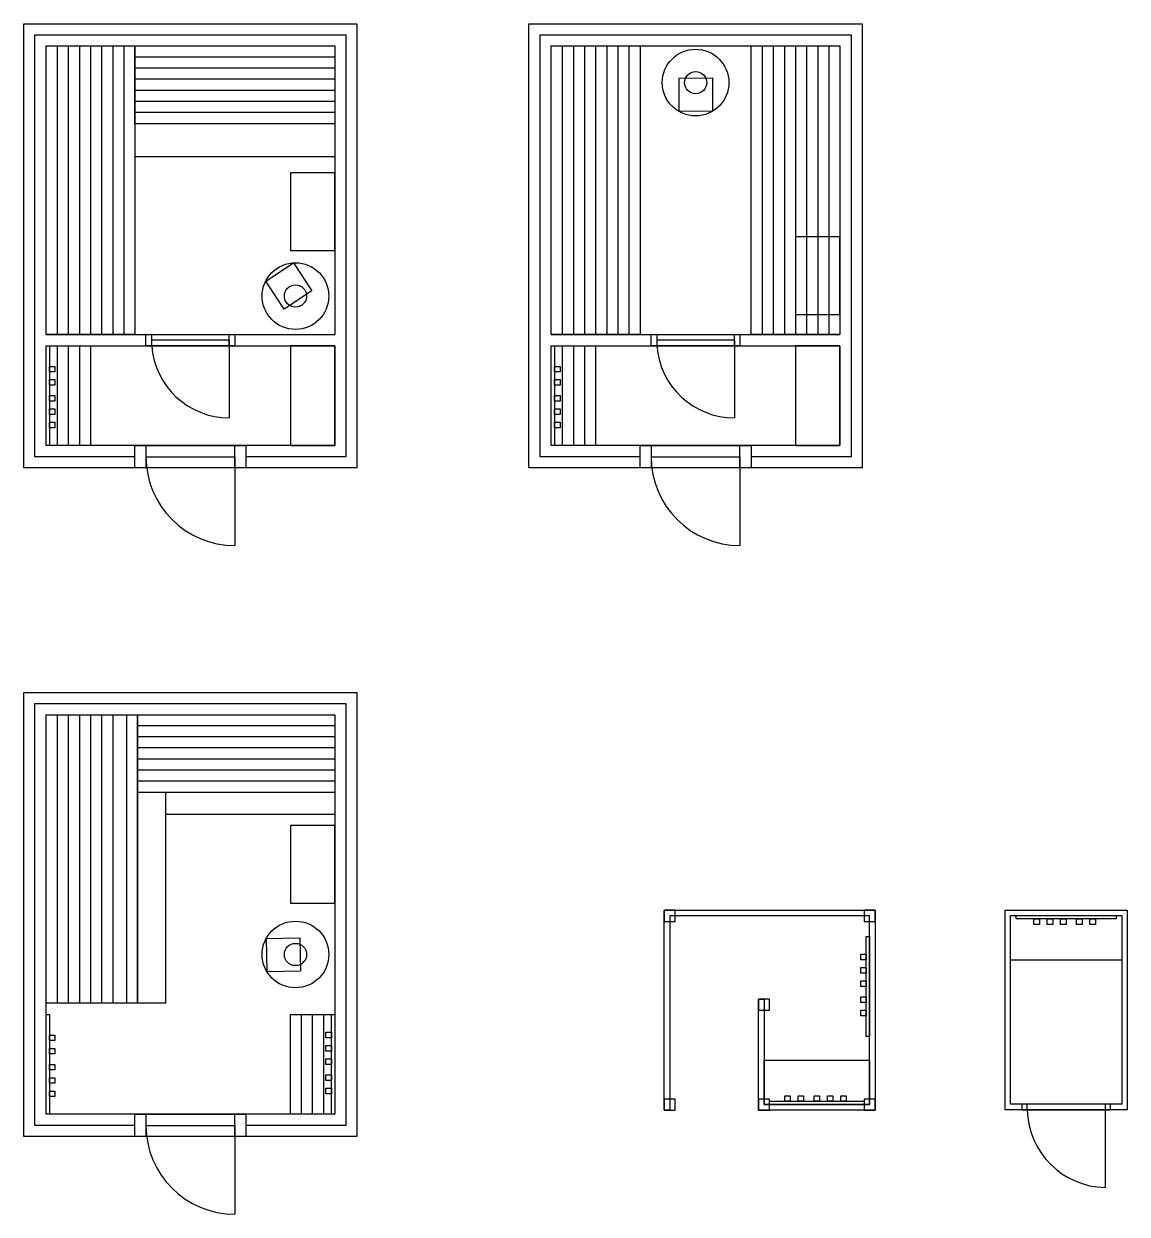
# Model space of a CAD drawing. Header units: millimetres. Extents: x 496 to 139339, y -41630 to 84383.
# Drawn here: x 496 to 10432, y -8952 to 1772 of the extents above; entities that cross this region are included whole.
import ezdxf

# ---------------------------------------------------------------- set-up
doc = ezdxf.new("R2010")
doc.units = ezdxf.units.MM
for name, color, linetype, lineweight in [('двери', 5, 'Continuous', 25), ('мебель', 44, 'Continuous', 25), ('оборудование', 30, 'Continuous', 25), ('стены', 7, 'Continuous', 25)]:
    doc.layers.add(name, color=color, linetype=linetype, lineweight=lineweight)

msp = doc.modelspace()

# ---------------------------------------------------------------- linework, layer by layer
at = {"layer": 'двери'}
for p, q in [((1596, -2128), (2396, -2128)), ((2396, -2128), (2396, -2928)), ((6145, -2128), (6945, -2128)), ((6945, -2128), (6945, -2928)), ((10232, -8012), (10232, -8712)), ((1596, -8152), (2396, -8152)), ((2396, -8152), (2396, -8952))]:
    msp.add_line(p, q, dxfattribs=at)
for points in [[(1996, -1028), (2396, -1028), (2396, -1128), (1596, -1128), (1596, -1028), (2396, -1028)], [(1596, -1028), (1646, -1028), (1646, -1128), (1596, -1128), (1596, -1028)], [(2346, -1028), (2396, -1028), (2396, -1128), (2346, -1128), (2346, -1028)], [(6545, -1028), (6945, -1028), (6945, -1128), (6145, -1128), (6145, -1028), (6945, -1028)], [(6145, -1028), (6195, -1028), (6195, -1128), (6145, -1128), (6145, -1028)], [(6895, -1028), (6945, -1028), (6945, -1128), (6895, -1128), (6895, -1028)], [(2346, -1078), (1646, -1078)], [(2346, -1078), (2346, -1778)], [(6895, -1078), (6195, -1078)], [(6895, -1078), (6895, -1778)], [(1996, -2028), (2496, -2028), (2496, -2228), (1496, -2228), (1496, -2028), (2496, -2028)], [(1496, -2028), (1596, -2028), (1596, -2228), (1496, -2228), (1496, -2028)], [(2396, -2028), (2496, -2028), (2496, -2228), (2396, -2228), (2396, -2028)], [(6545, -2028), (7045, -2028), (7045, -2228), (6045, -2228), (6045, -2028), (7045, -2028)], [(6045, -2028), (6145, -2028), (6145, -2228), (6045, -2228), (6045, -2028)], [(6945, -2028), (7045, -2028), (7045, -2228), (6945, -2228), (6945, -2028)], [(9482, -7962), (9482, -8012), (10282, -8012), (10282, -7962), (9482, -7962)], [(9482, -7962), (9482, -8012), (9532, -8012), (9532, -7962), (9482, -7962)], [(10232, -7962), (10232, -8012), (10282, -8012), (10282, -7962), (10232, -7962)], [(1996, -8052), (2496, -8052), (2496, -8252), (1496, -8252), (1496, -8052), (2496, -8052)], [(1496, -8052), (1596, -8052), (1596, -8252), (1496, -8252), (1496, -8052)], [(2396, -8052), (2496, -8052), (2496, -8252), (2396, -8252), (2396, -8052)]]:
    msp.add_lwpolyline(points, dxfattribs=at)
for centre, radius, start, end in [((2346, -1078), 700, 184.096, 270), ((6895, -1078), 700, 184.096, 270), ((2396, -2128), 800, 180, 270), ((6945, -2128), 800, 180, 270), ((10249, -7994), 718, 181.411, 268.589), ((2396, -8152), 800, 180, 270)]:
    msp.add_arc(centre, radius, start, end, dxfattribs=at)
at = {"layer": 'мебель'}
for p, q in [((796, 1572), (796, -1028)), ((796, 1572), (796, -1028)), ((896, 1572), (896, -1028)), ((996, 1572), (996, -1028)), ((996, 1572), (996, -1028)), ((996, 1572), (996, -1028)), ((1096, 1572), (1096, -1028)), ((1196, 1572), (1196, -1028)), ((1296, 1572), (1296, -1028)), ((1396, 1572), (1396, -1028)), ((5345, 1572), (5345, -1028)), ((5345, 1572), (5345, -1028)), ((5445, 1572), (5445, -1028)), ((5545, 1572), (5545, -1028)), ((5545, 1572), (5545, -1028)), ((5545, 1572), (5545, -1028)), ((5645, 1572), (5645, -1028)), ((5745, 1572), (5745, -1028)), ((5845, 1572), (5845, -1028)), ((5945, 1572), (5945, -1028)), ((7145, 1572), (7145, -1028)), ((7145, 1572), (7145, -1028)), ((7245, 1572), (7245, -1028)), ((7345, 1572), (7345, -1028)), ((7345, 1572), (7345, -1028)), ((7345, 1572), (7345, -1028)), ((7445, 1572), (7445, -1028)), ((7545, 1572), (7545, -1028)), ((7645, 1572), (7645, -1028)), ((7745, 1572), (7745, -1028)), ((3296, 1472), (1496, 1472)), ((3296, 1372), (1496, 1372)), ((3296, 1272), (1496, 1272)), ((3296, 1172), (1496, 1172)), ((3296, 1072), (1496, 1072)), ((3296, 972), (1496, 972)), ((3296, 572), (1496, 572)), ((796, -1128), (796, -2028)), ((896, -1128), (896, -2028)), ((996, -1128), (996, -2028)), ((5345, -1128), (5345, -2028)), ((5445, -1128), (5445, -2028)), ((5545, -1128), (5545, -2028)), ((796, -4452), (796, -7052)), ((796, -4452), (796, -7052)), ((896, -4452), (896, -7052)), ((996, -4452), (996, -7052)), ((996, -4452), (996, -7052)), ((996, -4452), (996, -7052)), ((1096, -4452), (1096, -7052)), ((1196, -4452), (1196, -7052)), ((1296, -4452), (1296, -7052)), ((1421, -4452), (1421, -7052)), ((3296, -4552), (1521, -4552)), ((3296, -4652), (1521, -4652)), ((3296, -4752), (1521, -4752)), ((3296, -4852), (1521, -4852)), ((3296, -4952), (1521, -4952)), ((3296, -5052), (1521, -5052)), ((1771, -5152), (1771, -7052)), ((3296, -5352), (1771, -5352)), ((2996, -8052), (2996, -7152)), ((3096, -8052), (3096, -7152)), ((3196, -8052), (3196, -7152))]:
    msp.add_line(p, q, dxfattribs=at)
for points in [[(696, 1572), (1496, 1572), (1496, -1028), (696, -1028), (696, 1572)], [(1496, 1572), (3296, 1572), (3296, 872), (1496, 872), (1496, 1572)], [(5245, 1572), (6045, 1572), (6045, -1028), (5245, -1028), (5245, 1572)], [(7045, 1572), (7845, 1572), (7845, -1028), (7045, -1028), (7045, 1572)], [(696, -1128), (1096, -1128), (1096, -2028), (696, -2028), (696, -1128)], [(696, -1128), (726, -1128), (726, -2028), (696, -2028), (696, -1128)], [(3296, -1128), (2896, -1128), (2896, -2028), (3296, -2028), (3296, -1128)], [(5245, -1128), (5645, -1128), (5645, -2028), (5245, -2028), (5245, -1128)], [(5245, -1128), (5275, -1128), (5275, -2028), (5245, -2028), (5245, -1128)], [(7845, -1128), (7445, -1128), (7445, -2028), (7845, -2028), (7845, -1128)], [(726, -1314), (776, -1314), (776, -1364), (726, -1364), (726, -1314)], [(5275, -1314), (5325, -1314), (5325, -1364), (5275, -1364), (5275, -1314)], [(726, -1434), (776, -1434), (776, -1484), (726, -1484), (726, -1434)], [(5275, -1434), (5325, -1434), (5325, -1484), (5275, -1484), (5275, -1434)], [(726, -1578), (776, -1578), (776, -1628), (726, -1628), (726, -1578)], [(726, -1578), (776, -1578), (776, -1628), (726, -1628), (726, -1578)], [(726, -1578), (776, -1578), (776, -1628), (726, -1628), (726, -1578)], [(5275, -1578), (5325, -1578), (5325, -1628), (5275, -1628), (5275, -1578)], [(5275, -1578), (5325, -1578), (5325, -1628), (5275, -1628), (5275, -1578)], [(5275, -1578), (5325, -1578), (5325, -1628), (5275, -1628), (5275, -1578)], [(726, -1698), (776, -1698), (776, -1748), (726, -1748), (726, -1698)], [(5275, -1698), (5325, -1698), (5325, -1748), (5275, -1748), (5275, -1698)], [(726, -1818), (776, -1818), (776, -1868), (726, -1868), (726, -1818)], [(5275, -1818), (5325, -1818), (5325, -1868), (5275, -1868), (5275, -1818)], [(696, -4452), (1521, -4452), (1521, -7052), (696, -7052), (696, -4452)], [(1521, -4452), (3296, -4452), (3296, -5152), (1521, -5152), (1521, -4452)], [(1771, -7052), (1521, -7052), (1521, -4452)], [(10382, -6262), (10382, -6662), (9382, -6662), (9382, -6262), (10382, -6262)], [(10332, -6262), (10332, -6292), (9432, -6292), (9432, -6262), (10332, -6262)], [(9642, -6292), (9642, -6342), (9592, -6342), (9592, -6292), (9642, -6292)], [(9762, -6292), (9762, -6342), (9712, -6342), (9712, -6292), (9762, -6292)], [(9882, -6292), (9882, -6342), (9832, -6342), (9832, -6292), (9882, -6292)], [(9882, -6292), (9882, -6342), (9832, -6342), (9832, -6292), (9882, -6292)], [(9882, -6292), (9882, -6342), (9832, -6342), (9832, -6292), (9882, -6292)], [(10026, -6292), (10026, -6342), (9976, -6342), (9976, -6292), (10026, -6292)], [(10146, -6292), (10146, -6342), (10096, -6342), (10096, -6292), (10146, -6292)], [(8112, -7350), (8082, -7350), (8082, -6450), (8112, -6450), (8112, -7350)], [(8082, -6660), (8032, -6660), (8032, -6610), (8082, -6610), (8082, -6660)], [(8082, -6780), (8032, -6780), (8032, -6730), (8082, -6730), (8082, -6780)], [(8082, -6900), (8032, -6900), (8032, -6850), (8082, -6850), (8082, -6900)], [(8082, -6900), (8032, -6900), (8032, -6850), (8082, -6850), (8082, -6900)], [(8082, -6900), (8032, -6900), (8032, -6850), (8082, -6850), (8082, -6900)], [(8082, -7044), (8032, -7044), (8032, -6994), (8082, -6994), (8082, -7044)], [(696, -7152), (726, -7152), (726, -8052), (696, -8052), (696, -7152)], [(3296, -8052), (2896, -8052), (2896, -7152), (3296, -7152), (3296, -8052)], [(3296, -8052), (3266, -8052), (3266, -7152), (3296, -7152), (3296, -8052)], [(8082, -7164), (8032, -7164), (8032, -7114), (8082, -7114), (8082, -7164)], [(726, -7338), (776, -7338), (776, -7388), (726, -7388), (726, -7338)], [(3266, -7362), (3216, -7362), (3216, -7312), (3266, -7312), (3266, -7362)], [(726, -7458), (776, -7458), (776, -7508), (726, -7508), (726, -7458)], [(3266, -7482), (3216, -7482), (3216, -7432), (3266, -7432), (3266, -7482)], [(726, -7602), (776, -7602), (776, -7652), (726, -7652), (726, -7602)], [(726, -7602), (776, -7602), (776, -7652), (726, -7652), (726, -7602)], [(726, -7602), (776, -7602), (776, -7652), (726, -7652), (726, -7602)], [(3266, -7602), (3216, -7602), (3216, -7552), (3266, -7552), (3266, -7602)], [(3266, -7602), (3216, -7602), (3216, -7552), (3266, -7552), (3266, -7602)], [(3266, -7602), (3216, -7602), (3216, -7552), (3266, -7552), (3266, -7602)], [(7162, -7964), (7162, -7564), (8112, -7564), (8112, -7964), (7162, -7964)], [(3266, -7746), (3216, -7746), (3216, -7696), (3266, -7696), (3266, -7746)], [(726, -7722), (776, -7722), (776, -7772), (726, -7772), (726, -7722)], [(3266, -7866), (3216, -7866), (3216, -7816), (3266, -7816), (3266, -7866)], [(726, -7842), (776, -7842), (776, -7892), (726, -7892), (726, -7842)], [(7212, -7964), (7212, -7934), (8062, -7934), (8062, -7964), (7162, -7964)], [(7348, -7934), (7348, -7884), (7398, -7884), (7398, -7934), (7348, -7934)], [(7468, -7934), (7468, -7884), (7518, -7884), (7518, -7934), (7468, -7934)], [(7612, -7934), (7612, -7884), (7662, -7884), (7662, -7934), (7612, -7934)], [(7612, -7934), (7612, -7884), (7662, -7884), (7662, -7934), (7612, -7934)], [(7612, -7934), (7612, -7884), (7662, -7884), (7662, -7934), (7612, -7934)], [(7732, -7934), (7732, -7884), (7782, -7884), (7782, -7934), (7732, -7934)], [(7852, -7934), (7852, -7884), (7902, -7884), (7902, -7934), (7852, -7934)]]:
    msp.add_lwpolyline(points, dxfattribs=at)
at = {"layer": 'оборудование'}
for points in [[(6396, 1283), (6696, 1284), (6697, 984), (6397, 983), (6396, 1283)], [(3296, 430), (2896, 430), (2896, -270), (3296, -270), (3296, 430)], [(7845, -146), (7445, -146), (7445, -846), (7845, -846), (7845, -146)], [(3090, -633), (2839, -799), (2674, -548), (2924, -383), (3090, -633)], [(3296, -5450), (2896, -5450), (2896, -6150), (3296, -6150), (3296, -5450)], [(2982, -6462), (2986, -6762), (2686, -6767), (2682, -6467), (2982, -6462)]]:
    msp.add_lwpolyline(points, dxfattribs=at)
for centre, radius in [((6545, 1242), 300), ((6545, 1242), 100), ((2942, -681), 300), ((2942, -681), 100), ((2942, -6612), 300), ((2942, -6612), 100)]:
    msp.add_circle(centre, radius, dxfattribs=at)
at = {"layer": 'стены'}
for points in [[(496, 1772), (3496, 1772), (3496, -2228), (496, -2228), (496, 1772)], [(5045, 1772), (8045, 1772), (8045, -2228), (5045, -2228), (5045, 1772)], [(1496, -2128), (596, -2128), (596, 1672), (3396, 1672), (3396, -2128), (2496, -2128)], [(6045, -2128), (5145, -2128), (5145, 1672), (7945, 1672), (7945, -2128), (7045, -2128)], [(696, -1028), (696, 1572), (3296, 1572), (3296, -1028)], [(5245, -1028), (5245, 1572), (7845, 1572), (7845, -1028)], [(696, -1028), (3296, -1028)], [(5245, -1028), (7845, -1028)], [(696, -1128), (3296, -1128)], [(3296, -1128), (3296, -2028), (696, -2028), (696, -1128)], [(7845, -1128), (7845, -2028), (5245, -2028), (5245, -1128)], [(5245, -1128), (7845, -1128)], [(496, -4252), (3496, -4252), (3496, -8252), (496, -8252), (496, -4252)], [(1496, -8152), (596, -8152), (596, -4352), (3396, -4352), (3396, -8152), (2496, -8152)], [(696, -7152), (696, -4452), (3296, -4452), (3296, -7152)], [(6262, -8014), (6262, -6214), (8162, -6214), (8162, -8014), (7112, -8014), (7112, -7014), (7162, -7014), (7162, -7964), (8112, -7964), (8112, -6264), (6312, -6264), (6312, -8014), (6262, -8014)], [(6262, -6214), (6262, -6314), (6362, -6314), (6362, -6214), (6262, -6214)], [(8062, -6214), (8062, -6314), (8162, -6314), (8162, -6214), (8062, -6214)], [(9332, -8012), (9332, -6212), (10432, -6212), (10432, -8012), (9332, -8012)], [(7112, -7014), (7112, -7114), (7212, -7114), (7212, -7014), (7112, -7014)], [(3296, -7152), (3296, -8052), (696, -8052), (696, -7152)], [(6262, -7914), (6262, -8014), (6362, -8014), (6362, -7914), (6262, -7914)], [(7112, -7914), (7112, -8014), (7212, -8014), (7212, -7914), (7112, -7914)], [(8062, -7914), (8062, -8014), (8162, -8014), (8162, -7914), (8062, -7914)]]:
    msp.add_lwpolyline(points, dxfattribs=at)
msp.add_lwpolyline([(9382, -7962), (9382, -6262), (10382, -6262), (10382, -7962)], close=True, dxfattribs=at)

doc.saveas('drawing.dxf')
